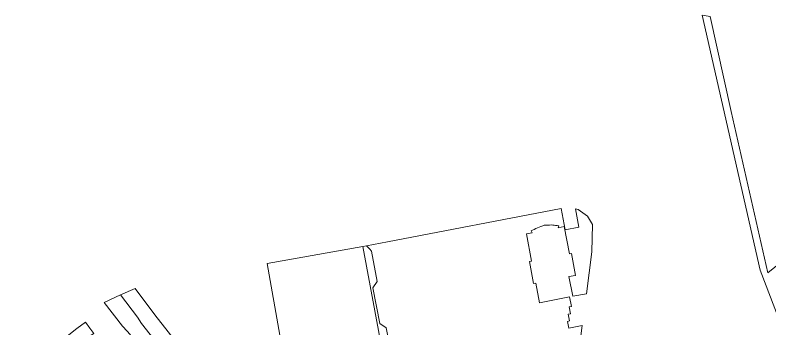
# Model space of a CAD drawing. Header units: metres. Extents: x 113120 to 240396, y 120329 to 242116.
# Drawn here: x 120041.4 to 120313.4, y 121958.4 to 122071.2 of the extents above; entities that cross this region are included whole.
import ezdxf

# ---------------------------------------------------------------- set-up
doc = ezdxf.new("R2010")
doc.units = ezdxf.units.M
doc.header["$LTSCALE"] = 3
doc.layers.add('Bpn_CaPa', color=78, linetype='Continuous', lineweight=0)

msp = doc.modelspace()

# ---------------------------------------------------------------- linework, layer by layer
at = {"layer": 'Bpn_CaPa'}
for points in [[(120390.96, 121950.76), (120391.37, 121950.41), (120402.88, 121943.23), (120372, 121865.89), (120353.68, 121885.26), (120330.4, 121925.85), (120309.82, 121979.45), (120288.97, 122071.19), (120291.85, 122070.73), (120299.38, 122036.51), (120312.58, 121978.49), (120339.08, 121999.85), (120346.26, 121990.91), (120348.34, 121988.22), (120354.16, 121982.48), (120362.73, 121974.45), (120372.09, 121965.69), (120377.63, 121961.3), (120384.17, 121956.11), (120390.96, 121950.76)], [(120114.48, 121914.62), (120110.98, 121919.48), (120105.93, 121926.31), (120099.71, 121934.71), (120104.82, 121937.65), (120109.59, 121940.4), (120113.99, 121942.94), (120116.54, 121944.41), (120124.45, 121948.97), (120136.8, 121956.09), (120132.27, 121981.87), (120166.72, 121987.94), (120173.71, 121950.7), (120117.2, 121910.83), (120114.48, 121914.62)], [(120084.7, 121972.92), (120091.75, 121963.46), (120096.58, 121957.26), (120109.59, 121940.4), (120104.82, 121937.65), (120086.99, 121960.34), (120085.47, 121962.56), (120079.36, 121970.54), (120084.7, 121972.92)], [(120093.87, 121942.21), (120090.33, 121946.75), (120087.64, 121950.2), (120086.64, 121951.42), (120083.08, 121956), (120082.71, 121956.43), (120081.73, 121957.49), (120080.14, 121959.33), (120073.53, 121967.89), (120079.36, 121970.54), (120085.47, 121962.56), (120086.99, 121960.34), (120104.82, 121937.65), (120099.71, 121934.71), (120096.67, 121938.61), (120093.87, 121942.21)], [(120069.83, 121956.7), (120066.27, 121954.37), (120065.65, 121955.34), (120058.62, 121949.68), (120057.19, 121948.54), (120043.83, 121937.78), (120041.41, 121941.23), (120052.57, 121949.77), (120063.62, 121958.52), (120066.75, 121960.75), (120068.36, 121958.65), (120069.83, 121956.7)]]:
    msp.add_lwpolyline(points, close=True, dxfattribs=at)
for points in [[(120176.14, 121953.3), (120175.1, 121958.71), (120172.76, 121960.3), (120170.31, 121973.06), (120171.9, 121975.4), (120169.81, 121986.3), (120169.17, 121987.06), (120168.45, 121987.77), (120167.96, 121988.18), (120175.58, 121989.64), (120238.14, 122001.65), (120239.6, 121994.02), (120244.51, 121994.97), (120243.26, 122001.5), (120244.23, 122001.29), (120247.64, 121998.88), (120249.42, 121995.91), (120249.16, 121986.02), (120247.22, 121971.01), (120242.31, 121970.07), (120240.96, 121977.14), (120243.33, 121977.59), (120241.82, 121985.44), (120241.12, 121985.3), (120239.24, 121995.12), (120237.06, 121994.71), (120237.25, 121995.46), (120236.68, 121995.52), (120236.14, 121995.57), (120235.62, 121995.62), (120235.17, 121995.67), (120234.67, 121995.72), (120233.93, 121995.69), (120233.3, 121995.66), (120232.69, 121995.64), (120232.07, 121995.61), (120231.51, 121995.41), (120230.82, 121995.16), (120230.22, 121994.94), (120229.63, 121994.73), (120229.04, 121994.43), (120228.42, 121994.12), (120227.79, 121993.8), (120227.32, 121993.56), (120227.76, 121992.92), (120225.6, 121992.51), (120227.48, 121982.69), (120226.7, 121982.54), (120228.2, 121974.69), (120228.99, 121974.84), (120230.34, 121967.77), (120241.21, 121969.85), (120241.21, 121969.85), (120241.87, 121966.42), (120241.07, 121966.26), (120241.54, 121963.81), (120240.73, 121963.65), (120241.2, 121961.2), (120240.39, 121961.04), (120240.86, 121958.59), (120245.77, 121959.53), (120243.42, 121941.75)], [(120173.71, 121950.7), (120166.72, 121987.94), (120167.96, 121988.18), (120168.45, 121987.77), (120169.17, 121987.06), (120169.81, 121986.3), (120171.9, 121975.4), (120170.31, 121973.06), (120172.76, 121960.3), (120175.1, 121958.71), (120176.14, 121953.3)]]:
    msp.add_lwpolyline(points, dxfattribs=at)

doc.saveas('drawing.dxf')
